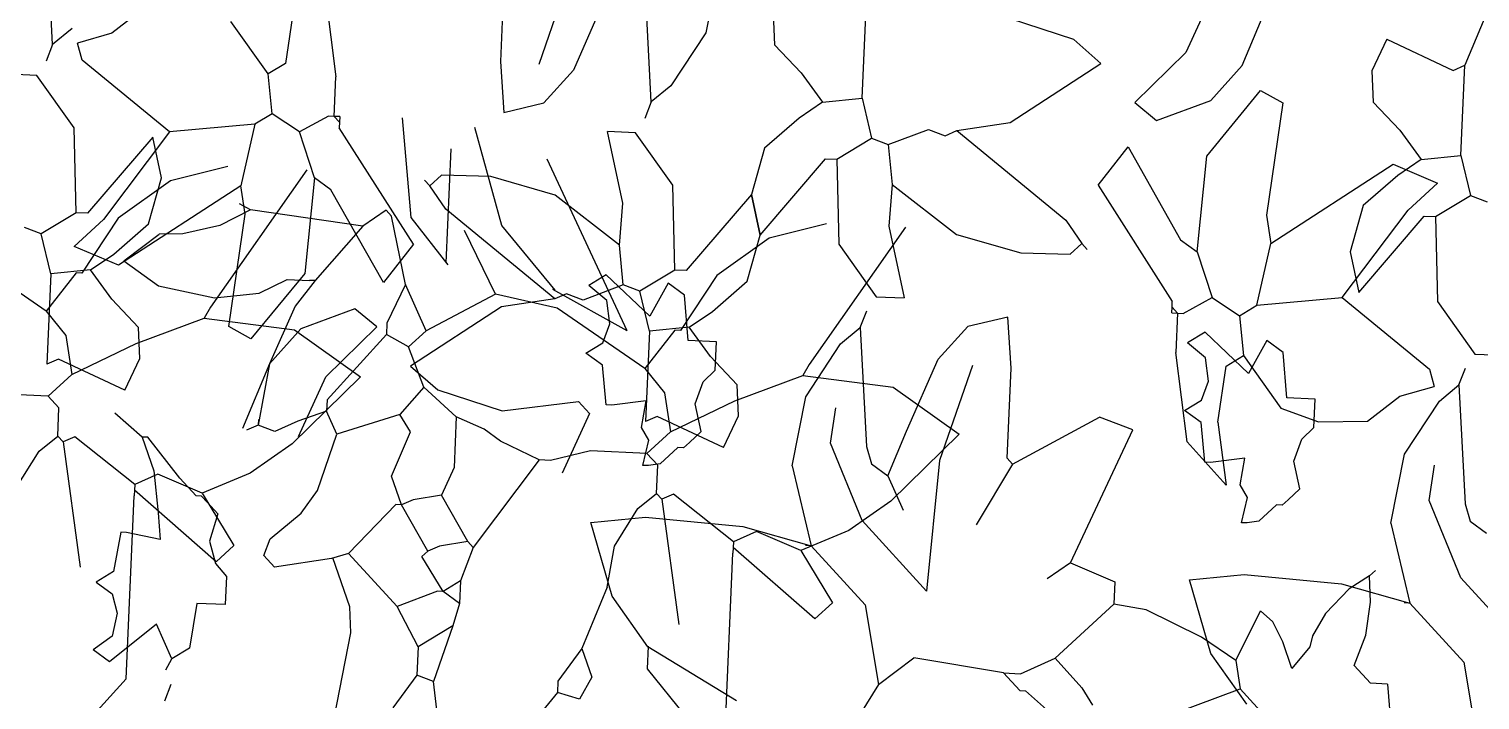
# Model space of a CAD drawing. Header units: inches. Extents: x 140.5 to 186.8, y 19 to 37.2.
# Drawn here: x 158.069 to 158.889, y 31.556 to 31.934 of the extents above; entities that cross this region are included whole.
import ezdxf

# ---------------------------------------------------------------- set-up
doc = ezdxf.new("R2010")
doc.units = ezdxf.units.IN
doc.header["$MEASUREMENT"] = 0
doc.layers.add('VERDE_siepe', color=96, linetype='Continuous')

msp = doc.modelspace()

# ---------------------------------------------------------------- linework, layer by layer
at = {"layer": 'VERDE_siepe'}
for p, q in [((158.08235, 31.92568), (158.07889, 31.99286)), ((158.3571, 31.91469), (158.37577, 31.96842)), ((158.459, 31.97143), (158.45131, 31.93242)), ((158.33751, 31.96715), (158.33528, 31.91618)), ((158.42047, 31.89331), (158.41702, 31.96049)), ((158.23589, 31.95793), (158.24233, 31.90745)), ((158.3943, 31.95191), (158.37656, 31.91118)), ((158.73775, 31.95485), (158.72231, 31.92114)), ((158.13403, 31.94625), (158.11572, 31.93213)), ((158.21851, 31.9468), (158.21393, 31.91508)), ((158.53953, 31.8954), (158.54175, 31.94637)), ((158.75424, 31.91389), (158.76947, 31.95028)), ((158.89511, 31.9504), (158.87988, 31.914)), ((158.2041, 31.90912), (158.18305, 31.93877)), ((158.48923, 31.94321), (158.48999, 31.92559)), ((158.65909, 31.92849), (158.6227, 31.94033)), ((158.09344, 31.93486), (158.08235, 31.92568)), ((158.11572, 31.93213), (158.09633, 31.92659)), ((158.45131, 31.93242), (158.43157, 31.90249)), ((158.67445, 31.91506), (158.65909, 31.92849)), ((158.83583, 31.9287), (158.82736, 31.91084)), ((158.83583, 31.9287), (158.87337, 31.9111)), ((158.08235, 31.92568), (158.07875, 31.91626)), ((158.09909, 31.9169), (158.09633, 31.92659)), ((158.48999, 31.92559), (158.50504, 31.90967)), ((158.72231, 31.92114), (158.69355, 31.89293)), ((158.14841, 31.87644), (158.09909, 31.9169)), ((158.21393, 31.91508), (158.2041, 31.90912)), ((158.33528, 31.91618), (158.33722, 31.88736)), ((158.37656, 31.91118), (158.3598, 31.89275)), ((158.62322, 31.88167), (158.67446, 31.91505)), ((158.73649, 31.89414), (158.75424, 31.91389)), ((158.82736, 31.91084), (158.82812, 31.89322)), ((158.87337, 31.9111), (158.87988, 31.914)), ((158.87766, 31.86303), (158.87988, 31.914)), ((158.07345, 31.90829), (158.05753, 31.90898)), ((158.09451, 31.87864), (158.07345, 31.90829)), ((158.20632, 31.88668), (158.2041, 31.90912)), ((158.24136, 31.88515), (158.24233, 31.90745)), ((158.43157, 31.90249), (158.42047, 31.89331)), ((158.50504, 31.90967), (158.51709, 31.89319)), ((158.51709, 31.89319), (158.53953, 31.8954)), ((158.53953, 31.8954), (158.54493, 31.87282)), ((158.73427, 31.86274), (158.76461, 31.89973)), ((158.76461, 31.89973), (158.77708, 31.8928)), ((158.20632, 31.88668), (158.19648, 31.88072)), ((158.22182, 31.87643), (158.20632, 31.88668)), ((158.33722, 31.88736), (158.3598, 31.89275)), ((158.42047, 31.89331), (158.41687, 31.88389)), ((158.51709, 31.89319), (158.50393, 31.88419)), ((158.69355, 31.89293), (158.70588, 31.88282)), ((158.70588, 31.88282), (158.73649, 31.89414)), ((158.77708, 31.8928), (158.76793, 31.82936)), ((158.82812, 31.89322), (158.84317, 31.8773)), ((158.09561, 31.83071), (158.09451, 31.87864)), ((158.19648, 31.88072), (158.14841, 31.87644)), ((158.19648, 31.88072), (158.18858, 31.84596)), ((158.23817, 31.88529), (158.22182, 31.87643)), ((158.24136, 31.88515), (158.23817, 31.88529)), ((158.24455, 31.88501), (158.24136, 31.88515)), ((158.24441, 31.88183), (158.24136, 31.88515)), ((158.24441, 31.88183), (158.24427, 31.87864)), ((158.28609, 31.81298), (158.24427, 31.87864)), ((158.24455, 31.88501), (158.24441, 31.88183)), ((158.27982, 31.88438), (158.28472, 31.82803)), ((158.33598, 31.82346), (158.32082, 31.87897)), ((158.50393, 31.88419), (158.48438, 31.8672)), ((158.55435, 31.86921), (158.57707, 31.8778)), ((158.57707, 31.8778), (158.58649, 31.8742)), ((158.593, 31.87711), (158.62322, 31.88167)), ((158.13897, 31.8735), (158.10199, 31.83043)), ((158.14841, 31.87644), (158.11114, 31.82699)), ((158.14377, 31.85048), (158.13897, 31.8735)), ((158.23027, 31.85052), (158.22182, 31.87643)), ((158.41158, 31.87592), (158.39566, 31.87661)), ((158.40437, 31.83615), (158.39566, 31.87661)), ((158.43264, 31.84627), (158.41158, 31.87592)), ((158.52526, 31.86091), (158.54493, 31.87282)), ((158.54493, 31.87282), (158.55435, 31.86921)), ((158.58649, 31.8742), (158.593, 31.87711)), ((158.593, 31.87711), (158.65464, 31.82654)), ((158.84317, 31.8773), (158.85522, 31.86082)), ((158.30471, 31.80244), (158.30751, 31.86678)), ((158.48438, 31.8672), (158.4771, 31.84113)), ((158.55435, 31.86921), (158.55656, 31.84678)), ((158.67291, 31.84627), (158.6898, 31.86788)), ((158.6898, 31.86788), (158.71945, 31.81551)), ((158.72873, 31.80873), (158.73427, 31.86274)), ((158.85522, 31.86082), (158.87766, 31.86303)), ((158.87766, 31.86303), (158.88306, 31.84045)), ((158.18128, 31.85689), (158.14899, 31.84873)), ((158.22587, 31.85494), (158.17143, 31.77752)), ((158.36154, 31.86123), (158.40667, 31.76435)), ((158.4819, 31.81811), (158.51888, 31.86118)), ((158.51888, 31.86118), (158.52526, 31.86091)), ((158.52526, 31.86091), (158.52636, 31.81298)), ((158.77042, 31.81329), (158.83941, 31.85816)), ((158.83941, 31.85816), (158.86449, 31.84749)), ((158.85522, 31.86082), (158.84206, 31.85182)), ((158.14899, 31.84873), (158.11935, 31.82768)), ((158.18858, 31.84596), (158.11959, 31.80109)), ((158.13649, 31.82442), (158.14377, 31.85048)), ((158.19106, 31.82989), (158.18858, 31.84596)), ((158.23027, 31.85052), (158.22473, 31.7965)), ((158.23955, 31.84374), (158.23027, 31.85052)), ((158.29535, 31.84587), (158.29231, 31.84919)), ((158.30201, 31.85197), (158.29535, 31.84587)), ((158.30436, 31.83271), (158.29535, 31.84587)), ((158.32977, 31.85113), (158.30201, 31.85197)), ((158.36618, 31.84075), (158.32977, 31.85113)), ((158.43374, 31.79834), (158.43264, 31.84627)), ((158.55656, 31.84677), (158.55463, 31.82309)), ((158.55656, 31.84677), (158.59282, 31.8185)), ((158.67291, 31.84627), (158.71473, 31.78061)), ((158.84206, 31.85182), (158.82251, 31.83483)), ((158.84786, 31.83226), (158.86449, 31.84749)), ((158.26919, 31.79137), (158.23955, 31.84374)), ((158.40244, 31.81247), (158.36618, 31.84075)), ((158.4771, 31.84113), (158.44011, 31.79806)), ((158.4819, 31.81811), (158.4771, 31.84113)), ((158.4771, 31.84113), (158.4819, 31.81811)), ((158.86339, 31.82854), (158.88306, 31.84045)), ((158.88306, 31.84045), (158.89248, 31.83684)), ((158.09561, 31.83071), (158.07594, 31.81879)), ((158.10199, 31.83043), (158.09561, 31.83071)), ((158.19415, 31.83233), (158.17674, 31.82347)), ((158.18192, 31.76644), (158.19106, 31.82989)), ((158.19415, 31.83233), (158.18791, 31.83579)), ((158.25759, 31.82318), (158.19415, 31.83233)), ((158.27075, 31.83218), (158.25759, 31.82318)), ((158.2738, 31.82886), (158.27075, 31.83218)), ((158.28169, 31.79021), (158.2738, 31.82886)), ((158.366, 31.78214), (158.30436, 31.83271)), ((158.40244, 31.81247), (158.40437, 31.83615)), ((158.76793, 31.82936), (158.77042, 31.81329)), ((158.81059, 31.78281), (158.84786, 31.83226)), ((158.82251, 31.83483), (158.81523, 31.80876)), ((158.82003, 31.78574), (158.85701, 31.82881)), ((158.85701, 31.82881), (158.86339, 31.82854)), ((158.07594, 31.81879), (158.06652, 31.8224)), ((158.11114, 31.82699), (158.09451, 31.81176)), ((158.11935, 31.82768), (158.09884, 31.79665)), ((158.11694, 31.80743), (158.13649, 31.82442)), ((158.17674, 31.82347), (158.15598, 31.81892)), ((158.25759, 31.82318), (158.23071, 31.79243)), ((158.28472, 31.82803), (158.30561, 31.80139)), ((158.33252, 31.78479), (158.31493, 31.82067)), ((158.36624, 31.78705), (158.33598, 31.82346)), ((158.5194, 31.82453), (158.48712, 31.81636)), ((158.564, 31.82257), (158.50956, 31.74515)), ((158.55463, 31.82309), (158.56334, 31.78263)), ((158.65464, 31.82654), (158.66364, 31.81338)), ((158.86339, 31.82854), (158.86449, 31.78061)), ((158.08134, 31.79622), (158.07594, 31.81879)), ((158.12266, 31.80352), (158.14247, 31.81862)), ((158.15598, 31.81892), (158.14247, 31.81862)), ((158.28609, 31.81298), (158.26919, 31.79137)), ((158.40465, 31.79003), (158.40244, 31.81247)), ((158.48712, 31.81636), (158.45747, 31.79531)), ((158.47462, 31.79205), (158.4819, 31.81811)), ((158.52636, 31.81298), (158.54742, 31.78333)), ((158.59282, 31.8185), (158.62922, 31.80812)), ((158.65699, 31.80728), (158.66364, 31.81338)), ((158.66364, 31.81338), (158.66669, 31.81006)), ((158.71945, 31.81551), (158.72873, 31.80873)), ((158.76252, 31.77852), (158.77042, 31.81329)), ((158.07875, 31.77518), (158.02917, 31.80927)), ((158.11959, 31.80109), (158.09451, 31.81176)), ((158.10378, 31.79843), (158.11694, 31.80743)), ((158.62922, 31.80812), (158.65699, 31.80728)), ((158.72873, 31.80873), (158.73717, 31.78282)), ((158.81523, 31.80876), (158.82003, 31.78574)), ((158.09566, 31.79679), (158.07875, 31.77518)), ((158.08134, 31.79622), (158.07912, 31.74524)), ((158.10378, 31.79843), (158.08134, 31.79622)), ((158.09884, 31.79665), (158.09566, 31.79679)), ((158.11583, 31.78195), (158.10378, 31.79843)), ((158.12266, 31.80352), (158.14213, 31.78953)), ((158.22473, 31.7965), (158.19438, 31.75952)), ((158.43374, 31.79834), (158.41407, 31.78642)), ((158.44011, 31.79806), (158.43374, 31.79834)), ((158.14213, 31.78953), (158.17382, 31.7827)), ((158.19908, 31.78541), (158.21478, 31.79312)), ((158.21478, 31.79312), (158.22752, 31.79257)), ((158.23071, 31.79243), (158.21932, 31.77799)), ((158.23071, 31.79243), (158.22752, 31.79257)), ((158.28169, 31.79021), (158.27116, 31.76831)), ((158.29332, 31.76416), (158.28169, 31.79021)), ((158.36472, 31.78768), (158.40667, 31.76435)), ((158.40465, 31.79003), (158.38193, 31.78145)), ((158.39507, 31.79569), (158.38523, 31.78975)), ((158.39529, 31.78122), (158.38523, 31.78975)), ((158.41959, 31.77228), (158.39507, 31.79569)), ((158.41407, 31.78642), (158.40465, 31.79003)), ((158.42998, 31.79098), (158.41959, 31.77228)), ((158.43926, 31.78419), (158.42998, 31.79098)), ((158.45747, 31.79531), (158.43697, 31.76428)), ((158.45507, 31.77506), (158.47462, 31.79205)), ((158.13087, 31.76603), (158.11583, 31.78195)), ((158.17382, 31.7827), (158.19908, 31.78541)), ((158.33252, 31.78479), (158.29332, 31.76416)), ((158.36729, 31.7769), (158.33252, 31.78479)), ((158.366, 31.78214), (158.33578, 31.77758)), ((158.37251, 31.78505), (158.366, 31.78214)), ((158.38193, 31.78145), (158.37251, 31.78505)), ((158.397, 31.76806), (158.39529, 31.78122)), ((158.41947, 31.76385), (158.41407, 31.78642)), ((158.44133, 31.75857), (158.43926, 31.78419)), ((158.54742, 31.78333), (158.56334, 31.78263)), ((158.71459, 31.77741), (158.71473, 31.78061)), ((158.72082, 31.77395), (158.73717, 31.78282)), ((158.73717, 31.78282), (158.75268, 31.77256)), ((158.76252, 31.77852), (158.81059, 31.78281)), ((158.81059, 31.78281), (158.8599, 31.74235)), ((158.86449, 31.78061), (158.88554, 31.75096)), ((158.07875, 31.77518), (158.08982, 31.7615)), ((158.12955, 31.75683), (158.16797, 31.77129)), ((158.17143, 31.77752), (158.16797, 31.77129)), ((158.16797, 31.77129), (158.21896, 31.76466)), ((158.21932, 31.77799), (158.20476, 31.74536)), ((158.25312, 31.77642), (158.22251, 31.76511)), ((158.26544, 31.76631), (158.25312, 31.77642)), ((158.33578, 31.77758), (158.28454, 31.74419)), ((158.41688, 31.74281), (158.36729, 31.7769)), ((158.44191, 31.76606), (158.45507, 31.77506)), ((158.53852, 31.76594), (158.54212, 31.77536)), ((158.62178, 31.77188), (158.59919, 31.76649)), ((158.62371, 31.74307), (158.62178, 31.77188)), ((158.71445, 31.77423), (158.71459, 31.77741)), ((158.71445, 31.77423), (158.71764, 31.77409)), ((158.71459, 31.77741), (158.71764, 31.77409)), ((158.71764, 31.77409), (158.71667, 31.75179)), ((158.71764, 31.77409), (158.72082, 31.77395)), ((158.75268, 31.77256), (158.76252, 31.77852)), ((158.75268, 31.77256), (158.7549, 31.75013)), ((158.13164, 31.7484), (158.13087, 31.76603)), ((158.19438, 31.75952), (158.18192, 31.76644)), ((158.22251, 31.76511), (158.20476, 31.74536)), ((158.21896, 31.76466), (158.25619, 31.73812)), ((158.23669, 31.7381), (158.26544, 31.76631)), ((158.27116, 31.76831), (158.27088, 31.76195)), ((158.29332, 31.76416), (158.28334, 31.75502)), ((158.39311, 31.75733), (158.397, 31.76806)), ((158.43379, 31.76442), (158.41688, 31.74281)), ((158.41947, 31.76385), (158.41725, 31.71287)), ((158.44191, 31.76606), (158.41947, 31.76385)), ((158.43697, 31.76428), (158.43379, 31.76442)), ((158.45395, 31.74958), (158.44191, 31.76606)), ((158.52742, 31.75675), (158.53852, 31.76594)), ((158.53852, 31.76594), (158.54198, 31.69875)), ((158.58244, 31.74807), (158.59919, 31.76649)), ((158.7332, 31.76332), (158.72336, 31.75738)), ((158.75772, 31.73991), (158.7332, 31.76332)), ((158.08982, 31.7615), (158.09316, 31.73944)), ((158.09316, 31.73944), (158.12955, 31.75683)), ((158.27088, 31.76195), (158.23736, 31.7251)), ((158.28334, 31.75502), (158.27088, 31.76195)), ((158.29193, 31.7323), (158.28334, 31.75502)), ((158.38357, 31.75151), (158.39311, 31.75733)), ((158.45727, 31.75788), (158.44133, 31.75857)), ((158.45657, 31.74194), (158.45727, 31.75788)), ((158.50769, 31.72683), (158.52742, 31.75675)), ((158.73342, 31.74886), (158.72336, 31.75738)), ((158.76811, 31.75861), (158.75772, 31.73991)), ((158.77739, 31.75182), (158.76811, 31.75861)), ((158.08562, 31.74815), (158.07912, 31.74524)), ((158.12316, 31.73055), (158.08562, 31.74815)), ((158.12316, 31.73055), (158.13164, 31.7484)), ((158.39285, 31.74472), (158.38357, 31.75151)), ((158.469, 31.73366), (158.45395, 31.74958)), ((158.5647, 31.70734), (158.58244, 31.74807)), ((158.7231, 31.70131), (158.71667, 31.75179)), ((158.73513, 31.73569), (158.73342, 31.74886)), ((158.74507, 31.74417), (158.7549, 31.75013)), ((158.7549, 31.75013), (158.77595, 31.72048)), ((158.77946, 31.7262), (158.77739, 31.75182)), ((158.88554, 31.75096), (158.90147, 31.75027)), ((158.09316, 31.73944), (158.07986, 31.72725)), ((158.20476, 31.74536), (158.18952, 31.70896)), ((158.20476, 31.74536), (158.19843, 31.71084)), ((158.28454, 31.74419), (158.29991, 31.73075)), ((158.39506, 31.72228), (158.39285, 31.74472)), ((158.41688, 31.74281), (158.42795, 31.72913)), ((158.44984, 31.73522), (158.45657, 31.74194)), ((158.46767, 31.72446), (158.5061, 31.73892)), ((158.50956, 31.74515), (158.5061, 31.73892)), ((158.5061, 31.73892), (158.55708, 31.73229)), ((158.6019, 31.74456), (158.58323, 31.69083)), ((158.62149, 31.6921), (158.62371, 31.74307)), ((158.74048, 31.71245), (158.74507, 31.74417)), ((158.8599, 31.74235), (158.86267, 31.73265)), ((158.87665, 31.73357), (158.88025, 31.74299)), ((158.25619, 31.73812), (158.21768, 31.70022)), ((158.22125, 31.70439), (158.23669, 31.7381)), ((158.29193, 31.7323), (158.27849, 31.71692)), ((158.31035, 31.71553), (158.29193, 31.7323)), ((158.29991, 31.73075), (158.33629, 31.71892)), ((158.44531, 31.72288), (158.44984, 31.73522)), ((158.46977, 31.71603), (158.469, 31.73366)), ((158.55708, 31.73229), (158.59432, 31.70575)), ((158.73124, 31.72496), (158.73513, 31.73569)), ((158.84327, 31.72712), (158.86267, 31.73265)), ((158.86555, 31.72438), (158.87665, 31.73357)), ((158.87665, 31.73357), (158.88011, 31.66638)), ((158.07986, 31.72725), (158.04799, 31.72864)), ((158.08595, 31.7206), (158.07986, 31.72725)), ((158.23736, 31.7251), (158.23708, 31.71873)), ((158.33629, 31.71892), (158.37943, 31.7241)), ((158.38552, 31.71744), (158.37943, 31.7241)), ((158.39825, 31.72214), (158.39506, 31.72228)), ((158.41751, 31.72449), (158.39825, 31.72214)), ((158.41502, 31.70947), (158.41751, 31.72449)), ((158.42795, 31.72913), (158.43129, 31.70707)), ((158.43129, 31.70707), (158.46767, 31.72446)), ((158.44867, 31.70717), (158.44531, 31.72288)), ((158.5, 31.68782), (158.50769, 31.72683)), ((158.7217, 31.71914), (158.73124, 31.72496)), ((158.7954, 31.72551), (158.77946, 31.7262)), ((158.7947, 31.70957), (158.7954, 31.72551)), ((158.82497, 31.713), (158.84327, 31.72712)), ((158.84582, 31.69446), (158.86555, 31.72438)), ((158.08525, 31.70467), (158.08595, 31.7206)), ((158.13286, 31.70412), (158.1175, 31.71756)), ((158.19857, 31.71402), (158.19843, 31.71084)), ((158.23708, 31.71873), (158.22087, 31.71305)), ((158.24289, 31.70571), (158.23708, 31.71873)), ((158.27849, 31.71692), (158.24289, 31.70571)), ((158.28445, 31.70709), (158.27849, 31.71692)), ((158.31035, 31.71553), (158.3091, 31.68686)), ((158.32601, 31.70846), (158.31035, 31.71553)), ((158.38552, 31.71744), (158.37008, 31.68373)), ((158.42375, 31.71578), (158.41725, 31.71287)), ((158.46129, 31.69818), (158.42375, 31.71578)), ((158.46129, 31.69818), (158.46977, 31.71603)), ((158.52175, 31.70065), (158.52466, 31.72065)), ((158.62454, 31.68878), (158.67358, 31.71537)), ((158.69241, 31.70816), (158.67358, 31.71537)), ((158.73098, 31.71235), (158.7217, 31.71914)), ((158.77595, 31.72048), (158.79731, 31.71274)), ((158.19843, 31.71084), (158.19191, 31.70793)), ((158.20785, 31.70724), (158.19843, 31.71084)), ((158.22087, 31.71305), (158.20785, 31.70724)), ((158.23192, 31.67383), (158.24289, 31.70571)), ((158.27378, 31.68201), (158.28445, 31.70709)), ((158.33529, 31.70168), (158.32601, 31.70846)), ((158.41914, 31.70237), (158.41502, 31.70947)), ((158.43129, 31.70707), (158.41799, 31.69488)), ((158.44202, 31.70108), (158.44867, 31.70717)), ((158.55403, 31.68227), (158.5647, 31.70734)), ((158.59432, 31.70575), (158.55581, 31.66785)), ((158.65722, 31.63308), (158.69241, 31.70816)), ((158.73319, 31.68991), (158.73098, 31.71235)), ((158.74048, 31.71245), (158.74507, 31.6769)), ((158.78797, 31.70285), (158.7947, 31.70957)), ((158.79731, 31.71274), (158.82497, 31.713)), ((158.07469, 31.69619), (158.08525, 31.70467)), ((158.08831, 31.70135), (158.08525, 31.70467)), ((158.09481, 31.70425), (158.08831, 31.70135)), ((158.08831, 31.70135), (158.09799, 31.63069)), ((158.12875, 31.67723), (158.09481, 31.70425)), ((158.13606, 31.70398), (158.13286, 31.70412)), ((158.13286, 31.70412), (158.13954, 31.68495)), ((158.1542, 31.68085), (158.13606, 31.70398)), ((158.21768, 31.70022), (158.19392, 31.68366)), ((158.35717, 31.69115), (158.33529, 31.70168)), ((158.41573, 31.68809), (158.41914, 31.70237)), ((158.43551, 31.69817), (158.42554, 31.68903)), ((158.43869, 31.69803), (158.43551, 31.69817)), ((158.44202, 31.70108), (158.43869, 31.69803)), ((158.53957, 31.65701), (158.52175, 31.70065)), ((158.54198, 31.69875), (158.54475, 31.68906)), ((158.74507, 31.6769), (158.7231, 31.70131)), ((158.78343, 31.69051), (158.78797, 31.70285)), ((158.06147, 31.67478), (158.07469, 31.69619)), ((158.35717, 31.69115), (158.31991, 31.6417)), ((158.36354, 31.69087), (158.35717, 31.69115)), ((158.38612, 31.69627), (158.36354, 31.69087)), ((158.41799, 31.69488), (158.38612, 31.69627)), ((158.42408, 31.68823), (158.41799, 31.69488)), ((158.58323, 31.69083), (158.57593, 31.61712)), ((158.62454, 31.68878), (158.62149, 31.6921)), ((158.73638, 31.68977), (158.73319, 31.68991)), ((158.75563, 31.69212), (158.73638, 31.68977)), ((158.75314, 31.67711), (158.75563, 31.69212)), ((158.7868, 31.6748), (158.78343, 31.69051)), ((158.83813, 31.65545), (158.84582, 31.69446)), ((158.14177, 31.68305), (158.12875, 31.67723)), ((158.13954, 31.68495), (158.14194, 31.66139)), ((158.16684, 31.67238), (158.14177, 31.68305)), ((158.19392, 31.68366), (158.16684, 31.67238)), ((158.27945, 31.66581), (158.27378, 31.68201)), ((158.3091, 31.68686), (158.30204, 31.6712)), ((158.41892, 31.68796), (158.41573, 31.68809)), ((158.42554, 31.68903), (158.41892, 31.68796)), ((158.42338, 31.6723), (158.42408, 31.68823)), ((158.5, 31.68782), (158.51081, 31.64265)), ((158.54475, 31.68906), (158.55403, 31.68227)), ((158.55403, 31.68227), (158.56275, 31.66274)), ((158.62454, 31.68878), (158.60389, 31.65456)), ((158.85987, 31.66828), (158.86279, 31.68828)), ((158.12861, 31.67405), (158.12847, 31.67087)), ((158.12875, 31.67723), (158.12861, 31.67405)), ((158.17474, 31.63373), (158.12861, 31.67405)), ((158.16334, 31.67087), (158.1542, 31.68085)), ((158.22279, 31.66114), (158.23192, 31.67383)), ((158.75727, 31.67), (158.75314, 31.67711)), ((158.78014, 31.66871), (158.7868, 31.6748)), ((158.12397, 31.56764), (158.12847, 31.67087)), ((158.16653, 31.67073), (158.16334, 31.67087)), ((158.16957, 31.6674), (158.16653, 31.67073)), ((158.16684, 31.67238), (158.18471, 31.64288)), ((158.16957, 31.6674), (158.17567, 31.66076)), ((158.27627, 31.66595), (158.24953, 31.63839)), ((158.27945, 31.66581), (158.27627, 31.66595)), ((158.28597, 31.66872), (158.27945, 31.66581)), ((158.29428, 31.63962), (158.27945, 31.66581)), ((158.30204, 31.6712), (158.28597, 31.66872)), ((158.31685, 31.64503), (158.30204, 31.6712)), ((158.41282, 31.66382), (158.42338, 31.6723)), ((158.42644, 31.66898), (158.42338, 31.6723)), ((158.43294, 31.67188), (158.42644, 31.66898)), ((158.42644, 31.66898), (158.43612, 31.59832)), ((158.46688, 31.64486), (158.43294, 31.67188)), ((158.55581, 31.66785), (158.53205, 31.6513)), ((158.75385, 31.65572), (158.75727, 31.67)), ((158.77364, 31.6658), (158.76366, 31.65666)), ((158.77682, 31.66566), (158.77364, 31.6658)), ((158.78014, 31.66871), (158.77682, 31.66566)), ((158.8777, 31.62464), (158.85987, 31.66828)), ((158.88011, 31.66638), (158.88288, 31.65669)), ((158.14194, 31.66139), (158.14311, 31.64622)), ((158.17567, 31.66076), (158.17095, 31.6454)), ((158.20521, 31.6467), (158.22279, 31.66114)), ((158.38635, 31.6559), (158.4172, 31.65895)), ((158.3996, 31.64241), (158.41282, 31.66382)), ((158.4172, 31.65895), (158.47225, 31.65362)), ((158.57593, 31.61712), (158.53957, 31.65701)), ((158.76366, 31.65666), (158.75705, 31.65559)), ((158.88288, 31.65669), (158.89216, 31.6499)), ((158.12094, 31.65037), (158.11679, 31.62821)), ((158.12414, 31.65023), (158.12094, 31.65037)), ((158.14311, 31.64622), (158.12414, 31.65023)), ((158.39836, 31.61433), (158.38635, 31.6559)), ((158.4799, 31.65068), (158.46688, 31.64486)), ((158.47225, 31.65362), (158.51081, 31.64265)), ((158.50497, 31.64001), (158.4799, 31.65068)), ((158.53205, 31.6513), (158.50497, 31.64001)), ((158.75705, 31.65559), (158.75385, 31.65572)), ((158.83813, 31.65545), (158.84894, 31.61028)), ((158.17095, 31.6454), (158.17439, 31.63271)), ((158.18471, 31.64288), (158.17474, 31.63373)), ((158.2016, 31.63728), (158.20521, 31.6467)), ((158.30079, 31.64253), (158.29428, 31.63962)), ((158.31685, 31.64503), (158.30079, 31.64253)), ((158.31991, 31.6417), (158.3127, 31.62286)), ((158.31991, 31.6417), (158.31685, 31.64503)), ((158.39554, 31.61925), (158.3996, 31.64241)), ((158.46674, 31.64168), (158.4666, 31.6385)), ((158.46688, 31.64486), (158.46674, 31.64168)), ((158.51286, 31.60137), (158.46674, 31.64168)), ((158.51081, 31.64265), (158.50761, 31.64279)), ((158.51081, 31.64265), (158.54127, 31.60941)), ((158.17439, 31.63271), (158.18051, 31.62543)), ((158.2077, 31.63063), (158.2016, 31.63728)), ((158.23983, 31.63561), (158.2077, 31.63063)), ((158.24953, 31.63839), (158.23983, 31.63561)), ((158.25019, 31.60814), (158.24054, 31.63583)), ((158.27695, 31.60846), (158.24953, 31.63839)), ((158.29095, 31.63658), (158.29428, 31.63962)), ((158.30286, 31.61691), (158.29095, 31.63658)), ((158.4621, 31.53527), (158.4666, 31.6385)), ((158.50497, 31.64001), (158.52284, 31.61051)), ((158.65722, 31.63308), (158.64407, 31.62408)), ((158.65722, 31.63308), (158.6823, 31.62241)), ((158.11679, 31.62821), (158.10695, 31.62225)), ((158.18051, 31.62543), (158.17982, 31.6095)), ((158.72448, 31.62353), (158.75533, 31.62658)), ((158.75533, 31.62658), (158.81038, 31.62125)), ((158.82609, 31.62572), (158.8147, 31.61846)), ((158.82609, 31.62572), (158.82941, 31.62876)), ((158.82666, 31.6109), (158.82609, 31.62572)), ((158.91406, 31.58475), (158.8777, 31.62464)), ((158.10695, 31.62225), (158.11595, 31.61563)), ((158.11595, 31.61563), (158.1189, 31.60459)), ((158.29968, 31.61705), (158.27695, 31.60846)), ((158.30286, 31.61691), (158.29968, 31.61705)), ((158.3127, 31.62286), (158.30286, 31.61691)), ((158.31214, 31.61012), (158.30286, 31.61691)), ((158.3127, 31.62286), (158.31214, 31.61012)), ((158.39554, 31.61925), (158.38126, 31.58476)), ((158.6823, 31.62241), (158.68174, 31.60967)), ((158.73649, 31.58196), (158.72448, 31.62353)), ((158.8147, 31.61846), (158.80119, 31.60439)), ((158.81038, 31.62125), (158.84894, 31.61028)), ((158.16389, 31.61019), (158.15959, 31.58485)), ((158.17982, 31.6095), (158.16389, 31.61019)), ((158.25078, 31.59364), (158.25019, 31.60814)), ((158.28873, 31.5856), (158.27695, 31.60846)), ((158.31214, 31.61012), (158.3084, 31.59751)), ((158.41861, 31.5856), (158.39836, 31.61433)), ((158.52284, 31.61051), (158.51286, 31.60137)), ((158.54127, 31.60941), (158.54889, 31.56438)), ((158.64849, 31.57919), (158.68174, 31.60967)), ((158.69993, 31.60646), (158.68174, 31.60967)), ((158.824, 31.59225), (158.82666, 31.6109)), ((158.84894, 31.61028), (158.84574, 31.61042)), ((158.84894, 31.61028), (158.8794, 31.57704)), ((158.1189, 31.60459), (158.11605, 31.59163)), ((158.7312, 31.59102), (158.69993, 31.60646)), ((158.75058, 31.57794), (158.76457, 31.60606)), ((158.77151, 31.59982), (158.76457, 31.60606)), ((158.77715, 31.58843), (158.77151, 31.59982)), ((158.80119, 31.60439), (158.79388, 31.59181)), ((158.11605, 31.59163), (158.10529, 31.58402)), ((158.14103, 31.59842), (158.11457, 31.57724)), ((158.14976, 31.57889), (158.14103, 31.59842)), ((158.23844, 31.53033), (158.25078, 31.59364)), ((158.3084, 31.59751), (158.28873, 31.5856)), ((158.3084, 31.59751), (158.29746, 31.56606)), ((158.75058, 31.57794), (158.7312, 31.59102)), ((158.79388, 31.59181), (158.79242, 31.58569)), ((158.81749, 31.57502), (158.824, 31.59225)), ((158.11457, 31.57724), (158.10529, 31.58402)), ((158.15959, 31.58485), (158.14976, 31.57889)), ((158.28873, 31.5856), (158.28804, 31.56967)), ((158.38126, 31.58476), (158.36768, 31.5662)), ((158.38126, 31.58476), (158.38694, 31.56855)), ((158.4184, 31.57327), (158.41895, 31.58601)), ((158.46868, 31.55511), (158.41861, 31.5856)), ((158.7823, 31.57336), (158.77715, 31.58843)), ((158.79242, 31.58569), (158.7823, 31.57336)), ((158.14629, 31.57266), (158.14976, 31.57889)), ((158.54889, 31.56438), (158.5687, 31.57948)), ((158.6194, 31.57088), (158.5687, 31.57948)), ((158.62895, 31.57047), (158.64849, 31.57919)), ((158.64849, 31.57919), (158.66373, 31.56257)), ((158.75674, 31.55323), (158.73649, 31.58196)), ((158.75058, 31.57794), (158.75307, 31.56187)), ((158.82663, 31.56505), (158.81749, 31.57502)), ((158.8794, 31.57704), (158.88702, 31.53201)), ((158.08039, 31.51974), (158.12397, 31.56764)), ((158.28804, 31.56967), (158.27445, 31.55111)), ((158.29746, 31.56606), (158.28804, 31.56967)), ((158.38694, 31.56855), (158.38001, 31.55609)), ((158.43959, 31.54681), (158.4184, 31.57327)), ((158.6194, 31.57088), (158.62854, 31.56091)), ((158.6194, 31.57088), (158.62895, 31.57047)), ((158.14577, 31.5552), (158.14938, 31.56462)), ((158.2998, 31.54681), (158.29746, 31.56606)), ((158.36741, 31.55983), (158.35729, 31.5475)), ((158.36768, 31.5662), (158.36741, 31.55983)), ((158.38001, 31.55609), (158.36741, 31.55983)), ((158.54889, 31.56438), (158.53517, 31.54264)), ((158.62854, 31.56091), (158.63173, 31.56077)), ((158.63173, 31.56077), (158.6471, 31.54734)), ((158.66373, 31.56257), (158.66968, 31.55274)), ((158.69143, 31.53902), (158.75307, 31.56187)), ((158.75307, 31.56187), (158.76831, 31.54524)), ((158.83619, 31.56463), (158.82663, 31.56505)), ((158.83619, 31.56463), (158.83826, 31.539))]:
    msp.add_line(p, q, dxfattribs=at)
msp.add_arc((158.12397, 31.56764), 0.000000399, 317.3475, 357.15048, dxfattribs=at)

doc.saveas('drawing.dxf')
